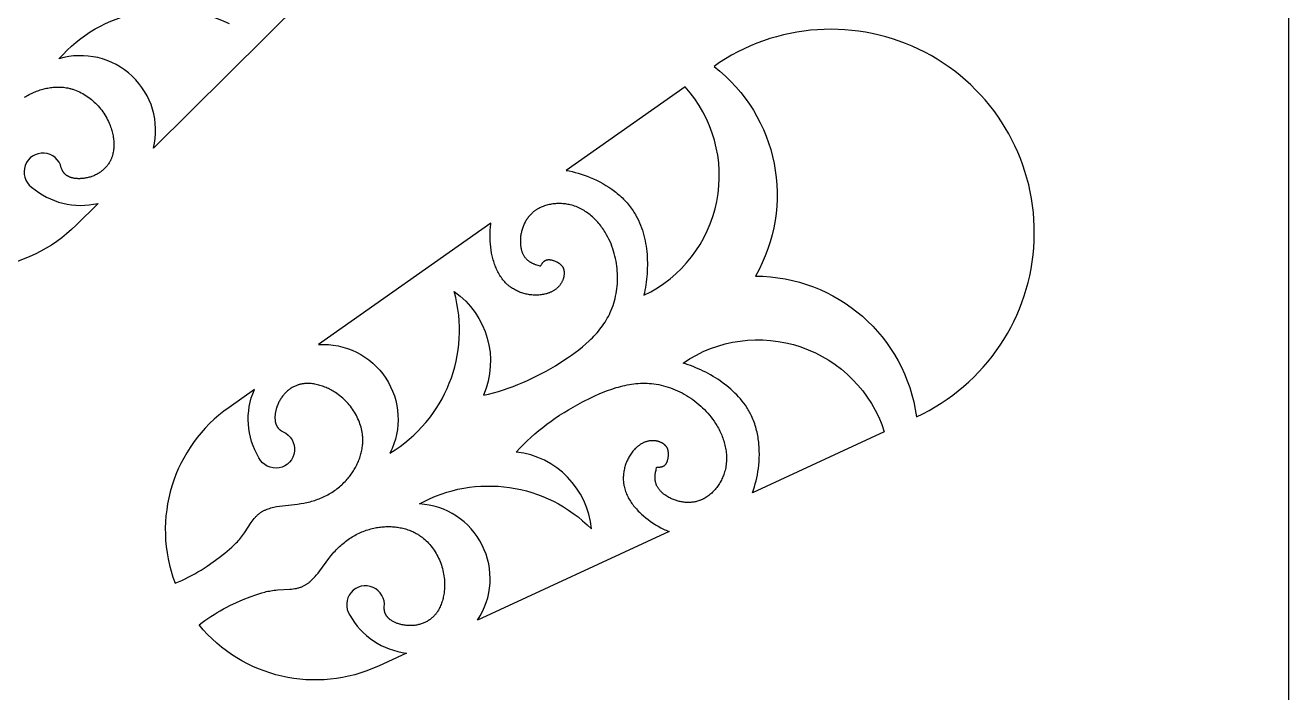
# Model space of a CAD drawing. Extents: x 55 to 271, y 60 to 279.
# Drawn here: x 211.7 to 270.7, y 197.7 to 228.9 of the extents above; entities that cross this region are included whole.
import ezdxf

# ---------------------------------------------------------------- set-up
doc = ezdxf.new("R2010")
doc.units = 0
doc.layers.get('0').update_dxf_attribs({"color": 1, "linetype": 'CONTINUOUS'})

msp = doc.modelspace()

# ---------------------------------------------------------------- linework, layer by layer
msp.add_lwpolyline([(54.848, 59.766), (270.707, 59.766), (270.707, 278.661), (54.848, 278.661)], close=True)
for points in [[(224.7, 230.078), (217.721, 223.131, 0.580389), (213.308, 227.303, -0.336677), (221.255, 228.948, 0.356742)], [(211.698, 225.509), (211.761, 225.548), (211.813, 225.579), (211.867, 225.609), (211.921, 225.638), (211.976, 225.666), (212.031, 225.693), (212.087, 225.719), (212.144, 225.744), (212.201, 225.768), (212.258, 225.791), (212.316, 225.813), (212.375, 225.833), (212.433, 225.852), (212.492, 225.871), (212.552, 225.887), (212.612, 225.903), (212.672, 225.918), (212.732, 225.931), (212.792, 225.942), (212.853, 225.953), (212.913, 225.962), (212.974, 225.97), (213.035, 225.976), (213.096, 225.981), (213.157, 225.984), (213.218, 225.986), (213.279, 225.987), (213.34, 225.986), (213.4, 225.983), (213.461, 225.979), (213.521, 225.974), (213.581, 225.966), (213.641, 225.957), (213.681, 225.951), (213.722, 225.943), (213.762, 225.934), (213.802, 225.925), (213.842, 225.915), (213.881, 225.905), (213.921, 225.893), (213.96, 225.881), (214.038, 225.855), (214.115, 225.826), (214.192, 225.795), (214.267, 225.761), (214.342, 225.724), (214.416, 225.685), (214.488, 225.643), (214.559, 225.599), (214.629, 225.552), (214.698, 225.504), (214.766, 225.453), (214.832, 225.4), (214.896, 225.344), (214.959, 225.287), (215.021, 225.228), (215.081, 225.167), (215.139, 225.104), (215.196, 225.039), (215.25, 224.972), (215.303, 224.903), (215.354, 224.833), (215.403, 224.761), (215.45, 224.688), (215.495, 224.613), (215.538, 224.537), (215.578, 224.46), (215.616, 224.381), (215.652, 224.3), (215.676, 224.243), (215.698, 224.186), (215.719, 224.128), (215.739, 224.07), (215.758, 224.011), (215.775, 223.952), (215.791, 223.893), (215.806, 223.833), (215.819, 223.773), (215.831, 223.713), (215.841, 223.653), (215.85, 223.594), (215.857, 223.534), (215.863, 223.474), (215.867, 223.414), (215.87, 223.355), (215.871, 223.296), (215.87, 223.237), (215.868, 223.178), (215.864, 223.12), (215.858, 223.063), (215.85, 223.006), (215.841, 222.949), (215.83, 222.893), (215.823, 222.866), (215.817, 222.838), (215.809, 222.811), (215.802, 222.784), (215.793, 222.757), (215.785, 222.73), (215.776, 222.704), (215.766, 222.677), (215.756, 222.651), (215.745, 222.625), (215.734, 222.6), (215.722, 222.574), (215.71, 222.549), (215.697, 222.525), (215.684, 222.5), (215.671, 222.476), (215.649, 222.44), (215.627, 222.405), (215.603, 222.371), (215.578, 222.337), (215.553, 222.304), (215.526, 222.272), (215.498, 222.24), (215.469, 222.209), (215.439, 222.179), (215.409, 222.15), (215.377, 222.121), (215.344, 222.093), (215.311, 222.066), (215.276, 222.04), (215.241, 222.015), (215.205, 221.991), (215.168, 221.967), (215.131, 221.945), (215.092, 221.923), (215.053, 221.902), (215.014, 221.882), (214.973, 221.863), (214.932, 221.845), (214.89, 221.828), (214.848, 221.813), (214.805, 221.798), (214.761, 221.784), (214.717, 221.771), (214.672, 221.759), (214.627, 221.749), (214.581, 221.739), (214.535, 221.731), (214.499, 221.725), (214.463, 221.72), (214.427, 221.716), (214.391, 221.713), (214.355, 221.71), (214.319, 221.708), (214.283, 221.707), (214.246, 221.706), (214.21, 221.707), (214.175, 221.708), (214.139, 221.71), (214.104, 221.713), (214.069, 221.717), (214.034, 221.722), (214, 221.728), (213.966, 221.735), (213.933, 221.743), (213.9, 221.751), (213.884, 221.756), (213.868, 221.761), (213.852, 221.767), (213.837, 221.772), (213.821, 221.778), (213.806, 221.784), (213.791, 221.79), (213.776, 221.797), (213.762, 221.804), (213.747, 221.811), (213.733, 221.819), (213.719, 221.826), (213.705, 221.835), (213.691, 221.843), (213.678, 221.852), (213.665, 221.86), (213.652, 221.87), (213.64, 221.879), (213.627, 221.889), (213.615, 221.899), (213.604, 221.91), (213.592, 221.92), (213.581, 221.932), (213.57, 221.943), (213.559, 221.955), (213.549, 221.967), (213.539, 221.979), (213.529, 221.992), (213.52, 222.004), (213.512, 222.017), (213.503, 222.03), (213.495, 222.043), (213.487, 222.057), (213.48, 222.07), (213.472, 222.084), (213.465, 222.098), (213.458, 222.113), (213.452, 222.127), (213.44, 222.156), (213.428, 222.186), (213.418, 222.215, 1.435159), (212.031, 221.315, 0.241668), (215.133, 220.555), (214.107, 219.533, -0.342621), (205.582, 218.479)]]:
    msp.add_lwpolyline(points, format="xyb")
for points in [[(243.884, 226.952, -0.374766), (245.814, 217.155, -0.374766), (253.334, 210.584, 1.076356), (244.132, 227.127)], [(236.977, 222.093), (237.12, 222.068), (237.263, 222.038), (237.405, 222.003), (237.547, 221.964), (237.687, 221.921), (237.827, 221.873), (237.965, 221.822), (238.102, 221.766), (238.254, 221.701), (238.403, 221.631), (238.55, 221.557), (238.694, 221.478), (238.835, 221.395), (238.973, 221.308), (239.107, 221.216), (239.173, 221.169), (239.238, 221.121), (239.302, 221.071), (239.365, 221.02), (239.426, 220.969), (239.487, 220.916), (239.546, 220.862), (239.605, 220.807), (239.662, 220.751), (239.717, 220.694), (239.772, 220.636), (239.825, 220.576), (239.877, 220.516), (239.927, 220.455), (239.976, 220.392), (240.023, 220.329), (240.069, 220.264), (240.113, 220.198), (240.147, 220.146), (240.179, 220.094), (240.211, 220.04), (240.241, 219.987), (240.271, 219.932), (240.3, 219.877), (240.354, 219.766), (240.405, 219.652), (240.453, 219.536), (240.497, 219.419), (240.537, 219.3), (240.574, 219.179), (240.608, 219.057), (240.638, 218.933), (240.666, 218.808), (240.69, 218.682), (240.71, 218.556), (240.728, 218.428), (240.743, 218.3), (240.755, 218.171), (240.763, 218.042), (240.769, 217.912), (240.772, 217.782), (240.773, 217.653), (240.77, 217.523), (240.765, 217.393), (240.758, 217.264), (240.747, 217.136), (240.735, 217.008), (240.72, 216.88), (240.702, 216.754), (240.682, 216.628), (240.66, 216.504), (240.636, 216.381), (240.609, 216.259, 0.50165), (242.53, 226)], [(225.417, 213.96, -0.580389), (228.759, 208.89, 0.336677), (231.759, 216.43, -0.356742), (233.119, 211.596), (233.355, 211.649), (233.589, 211.708), (233.821, 211.773), (234.052, 211.844), (234.281, 211.92), (234.507, 212.003), (234.733, 212.09), (234.956, 212.183), (235.178, 212.282), (235.398, 212.385), (235.617, 212.493), (235.834, 212.606), (236.05, 212.724), (236.264, 212.846), (236.477, 212.973), (236.689, 213.104), (237.049, 213.339), (237.226, 213.461), (237.4, 213.588), (237.571, 213.718), (237.738, 213.852), (237.9, 213.991), (238.056, 214.134), (238.133, 214.207), (238.207, 214.281), (238.28, 214.357), (238.351, 214.434), (238.421, 214.512), (238.488, 214.592), (238.554, 214.672), (238.617, 214.755), (238.679, 214.838), (238.738, 214.923), (238.795, 215.009), (238.849, 215.097), (238.901, 215.187), (238.951, 215.277), (238.998, 215.37), (239.043, 215.464), (239.088, 215.568), (239.13, 215.673), (239.169, 215.781), (239.204, 215.89), (239.236, 216), (239.265, 216.112), (239.291, 216.224), (239.313, 216.338), (239.333, 216.453), (239.349, 216.569), (239.361, 216.685), (239.371, 216.802), (239.377, 216.919), (239.38, 217.037), (239.379, 217.155), (239.376, 217.273), (239.369, 217.391), (239.358, 217.509), (239.345, 217.627), (239.328, 217.745), (239.308, 217.862), (239.284, 217.978), (239.258, 218.094), (239.228, 218.209), (239.194, 218.323), (239.158, 218.436), (239.118, 218.548), (239.075, 218.659), (239.028, 218.768), (238.978, 218.876), (238.925, 218.982), (238.868, 219.087), (238.833, 219.149), (238.796, 219.211), (238.757, 219.271), (238.718, 219.331), (238.677, 219.391), (238.636, 219.449), (238.593, 219.506), (238.549, 219.562), (238.503, 219.618), (238.457, 219.672), (238.41, 219.725), (238.361, 219.776), (238.312, 219.827), (238.261, 219.876), (238.209, 219.924), (238.156, 219.97), (238.102, 220.015), (238.047, 220.059), (237.991, 220.101), (237.934, 220.141), (237.876, 220.18), (237.817, 220.217), (237.757, 220.252), (237.696, 220.286), (237.634, 220.317), (237.571, 220.347), (237.507, 220.375), (237.442, 220.401), (237.377, 220.425), (237.31, 220.447), (237.242, 220.466), (237.174, 220.484), (237.118, 220.496), (237.061, 220.508), (237.004, 220.517), (236.946, 220.525), (236.888, 220.532), (236.83, 220.537), (236.771, 220.541), (236.713, 220.543), (236.654, 220.544), (236.596, 220.543), (236.537, 220.541), (236.478, 220.537), (236.42, 220.532), (236.362, 220.525), (236.304, 220.517), (236.247, 220.507), (236.19, 220.495), (236.133, 220.482), (236.077, 220.468), (236.022, 220.452), (235.967, 220.434), (235.913, 220.414), (235.86, 220.394), (235.808, 220.371), (235.756, 220.347), (235.706, 220.321), (235.656, 220.294), (235.632, 220.28), (235.608, 220.265), (235.584, 220.25), (235.561, 220.235), (235.538, 220.219), (235.515, 220.202), (235.493, 220.186), (235.471, 220.169), (235.449, 220.151), (235.427, 220.133), (235.394, 220.104), (235.361, 220.073), (235.329, 220.041), (235.298, 220.009), (235.268, 219.975), (235.24, 219.941), (235.212, 219.905), (235.185, 219.869), (235.159, 219.832), (235.133, 219.795), (235.109, 219.756), (235.086, 219.717), (235.064, 219.677), (235.043, 219.636), (235.023, 219.595), (235.004, 219.553), (234.986, 219.511), (234.969, 219.468), (234.953, 219.424), (234.938, 219.38), (234.925, 219.336), (234.912, 219.291), (234.9, 219.246), (234.89, 219.201), (234.88, 219.155), (234.872, 219.109), (234.865, 219.062), (234.858, 219.015), (234.853, 218.969), (234.849, 218.922), (234.847, 218.874), (234.845, 218.827), (234.844, 218.769), (234.846, 218.711), (234.849, 218.653), (234.854, 218.596), (234.857, 218.567), (234.861, 218.538), (234.865, 218.51), (234.87, 218.482), (234.876, 218.454), (234.882, 218.426), (234.888, 218.399), (234.895, 218.372), (234.903, 218.345), (234.911, 218.318), (234.92, 218.292), (234.93, 218.266), (234.94, 218.24), (234.951, 218.215), (234.962, 218.19), (234.974, 218.166), (234.987, 218.142), (235, 218.118), (235.014, 218.095), (235.029, 218.072), (235.044, 218.05), (235.06, 218.028), (235.077, 218.007), (235.095, 217.987), (235.111, 217.969), (235.128, 217.951), (235.146, 217.934), (235.164, 217.918), (235.182, 217.902), (235.201, 217.886), (235.221, 217.871), (235.241, 217.856), (235.261, 217.842), (235.282, 217.828), (235.303, 217.815), (235.325, 217.802), (235.347, 217.789), (235.369, 217.777), (235.391, 217.765), (235.414, 217.754), (235.437, 217.743), (235.46, 217.733), (235.484, 217.723), (235.507, 217.714), (235.531, 217.705), (235.555, 217.696), (235.603, 217.68), (235.652, 217.666), (235.701, 217.653), (235.75, 217.642), (235.798, 217.633), (235.807, 217.653), (235.817, 217.673), (235.827, 217.693), (235.839, 217.713), (235.844, 217.723), (235.851, 217.733), (235.857, 217.742), (235.863, 217.752), (235.87, 217.761), (235.877, 217.77), (235.884, 217.779), (235.891, 217.788), (235.898, 217.797), (235.906, 217.806), (235.913, 217.814), (235.921, 217.822), (235.929, 217.83), (235.937, 217.838), (235.946, 217.845), (235.954, 217.852), (235.963, 217.859), (235.971, 217.865), (235.98, 217.872), (235.989, 217.878), (235.998, 217.883), (236.008, 217.889), (236.012, 217.891), (236.017, 217.893), (236.022, 217.896), (236.027, 217.898), (236.032, 217.9), (236.037, 217.902), (236.042, 217.905), (236.047, 217.907), (236.053, 217.908), (236.058, 217.91), (236.063, 217.912), (236.069, 217.913), (236.074, 217.915), (236.08, 217.916), (236.091, 217.919), (236.102, 217.921), (236.113, 217.922), (236.124, 217.924), (236.136, 217.925), (236.147, 217.926), (236.159, 217.926), (236.17, 217.926), (236.182, 217.926), (236.194, 217.925), (236.206, 217.925), (236.218, 217.923), (236.229, 217.922), (236.241, 217.921), (236.253, 217.919), (236.266, 217.917), (236.278, 217.914), (236.302, 217.909), (236.326, 217.903), (236.35, 217.897), (236.374, 217.889), (236.398, 217.881), (236.432, 217.869), (236.466, 217.856), (236.499, 217.842), (236.532, 217.826), (236.548, 217.818), (236.564, 217.81), (236.579, 217.802), (236.594, 217.793), (236.609, 217.784), (236.624, 217.774), (236.639, 217.765), (236.653, 217.755), (236.667, 217.745), (236.68, 217.735), (236.694, 217.724), (236.707, 217.713), (236.719, 217.702), (236.731, 217.69), (236.743, 217.679), (236.755, 217.667), (236.766, 217.655), (236.776, 217.642), (236.786, 217.629), (236.796, 217.616), (236.805, 217.603), (236.814, 217.589), (236.818, 217.582), (236.822, 217.575), (236.826, 217.568), (236.83, 217.561), (236.835, 217.551), (236.84, 217.541), (236.845, 217.53), (236.849, 217.519), (236.853, 217.509), (236.857, 217.498), (236.861, 217.487), (236.864, 217.476), (236.868, 217.465), (236.871, 217.453), (236.873, 217.442), (236.876, 217.43), (236.878, 217.419), (236.88, 217.407), (236.882, 217.395), (236.884, 217.384), (236.885, 217.372), (236.886, 217.36), (236.887, 217.348), (236.888, 217.336), (236.888, 217.323), (236.888, 217.311), (236.888, 217.287), (236.888, 217.262), (236.886, 217.237), (236.883, 217.212), (236.88, 217.187), (236.876, 217.162), (236.871, 217.137), (236.866, 217.112), (236.86, 217.087), (236.853, 217.062), (236.845, 217.037), (236.837, 217.013), (236.828, 216.988), (236.819, 216.964), (236.809, 216.94), (236.798, 216.917), (236.787, 216.893), (236.775, 216.87), (236.763, 216.848), (236.75, 216.826), (236.737, 216.804), (236.721, 216.779), (236.704, 216.755), (236.686, 216.731), (236.668, 216.708), (236.649, 216.686), (236.629, 216.664), (236.609, 216.643), (236.589, 216.623), (236.568, 216.603), (236.546, 216.584), (236.524, 216.565), (236.501, 216.548), (236.478, 216.53), (236.455, 216.514), (236.431, 216.498), (236.406, 216.483), (236.382, 216.468), (236.356, 216.454), (236.331, 216.44), (236.305, 216.427), (236.279, 216.414), (236.253, 216.402), (236.226, 216.391), (236.199, 216.38), (236.171, 216.37), (236.144, 216.36), (236.116, 216.351), (236.088, 216.342), (236.06, 216.334), (236.032, 216.326), (235.975, 216.312), (235.922, 216.301), (235.869, 216.291), (235.815, 216.283), (235.762, 216.277), (235.708, 216.272), (235.654, 216.269), (235.6, 216.267), (235.546, 216.267), (235.491, 216.268), (235.437, 216.271), (235.383, 216.275), (235.329, 216.281), (235.275, 216.288), (235.222, 216.296), (235.168, 216.306), (235.115, 216.318), (235.063, 216.33), (235.01, 216.344), (234.958, 216.36), (234.907, 216.376), (234.856, 216.394), (234.806, 216.414), (234.757, 216.434), (234.708, 216.456), (234.659, 216.479), (234.612, 216.504), (234.565, 216.529), (234.52, 216.556), (234.475, 216.584), (234.431, 216.613), (234.388, 216.643), (234.346, 216.675), (234.321, 216.694), (234.297, 216.714), (234.273, 216.735), (234.249, 216.756), (234.203, 216.799), (234.158, 216.843), (234.115, 216.889), (234.073, 216.936), (234.033, 216.985), (233.995, 217.035), (233.957, 217.086), (233.922, 217.138), (233.887, 217.192), (233.854, 217.247), (233.823, 217.303), (233.793, 217.359), (233.764, 217.417), (233.736, 217.476), (233.71, 217.536), (233.685, 217.596), (233.662, 217.657), (233.639, 217.719), (233.618, 217.782), (233.598, 217.845), (233.58, 217.909), (233.562, 217.973), (233.546, 218.038), (233.531, 218.104), (233.503, 218.235), (233.481, 218.368), (233.462, 218.502), (233.447, 218.643), (233.436, 218.785), (233.43, 218.927), (233.428, 219.068), (233.431, 219.209), (233.435, 219.279), (233.439, 219.349), (233.445, 219.419), (233.452, 219.488), (233.461, 219.557), (233.47, 219.626)], [(245.672, 207.032), (245.722, 207.169), (245.767, 207.308), (245.808, 207.448), (245.845, 207.59), (245.878, 207.734), (245.907, 207.879), (245.931, 208.024), (245.952, 208.171), (245.971, 208.334), (245.985, 208.499), (245.994, 208.663), (245.998, 208.827), (245.997, 208.991), (245.99, 209.154), (245.978, 209.316), (245.97, 209.397), (245.96, 209.477), (245.949, 209.557), (245.937, 209.637), (245.923, 209.716), (245.908, 209.795), (245.891, 209.873), (245.872, 209.951), (245.852, 210.029), (245.831, 210.105), (245.807, 210.182), (245.783, 210.257), (245.756, 210.332), (245.728, 210.406), (245.698, 210.48), (245.667, 210.553), (245.634, 210.625), (245.599, 210.696), (245.571, 210.751), (245.542, 210.805), (245.511, 210.859), (245.48, 210.913), (245.448, 210.966), (245.415, 211.018), (245.345, 211.121), (245.272, 211.222), (245.196, 211.321), (245.116, 211.418), (245.033, 211.512), (244.947, 211.605), (244.858, 211.695), (244.766, 211.783), (244.672, 211.869), (244.575, 211.953), (244.475, 212.034), (244.374, 212.114), (244.27, 212.191), (244.164, 212.265), (244.057, 212.337), (243.947, 212.407), (243.837, 212.475), (243.724, 212.54), (243.611, 212.603), (243.496, 212.663), (243.381, 212.721), (243.264, 212.777), (243.147, 212.83), (243.029, 212.88), (242.911, 212.928), (242.792, 212.974), (242.674, 213.017), (242.555, 213.057), (242.436, 213.095, -0.50165), (251.832, 209.888)], [(218.728, 202.813), (218.884, 202.878), (219.039, 202.947), (219.193, 203.019), (219.345, 203.095), (219.496, 203.173), (219.645, 203.255), (219.792, 203.34), (219.939, 203.428), (220.083, 203.518), (220.226, 203.611), (220.507, 203.804), (220.781, 204.006), (221.048, 204.216), (221.271, 204.402), (221.379, 204.498), (221.485, 204.598), (221.587, 204.7), (221.637, 204.753), (221.687, 204.807), (221.735, 204.862), (221.782, 204.918), (221.828, 204.976), (221.873, 205.034), (221.921, 205.1), (221.968, 205.168), (222.283, 205.647), (222.33, 205.712), (222.377, 205.776), (222.426, 205.837), (222.451, 205.867), (222.476, 205.896), (222.502, 205.924), (222.528, 205.951), (222.555, 205.978), (222.582, 206.004), (222.61, 206.029), (222.639, 206.053), (222.663, 206.072), (222.688, 206.091), (222.714, 206.109), (222.739, 206.127), (222.766, 206.143), (222.792, 206.16), (222.819, 206.175), (222.847, 206.19), (222.875, 206.205), (222.903, 206.218), (222.931, 206.232), (222.96, 206.244), (222.99, 206.257), (223.019, 206.268), (223.079, 206.29), (223.141, 206.31), (223.203, 206.329), (223.267, 206.346), (223.332, 206.361), (223.397, 206.375), (223.464, 206.388), (223.599, 206.41), (223.737, 206.43), (224.448, 206.51), (224.59, 206.53), (224.731, 206.554), (224.806, 206.568), (224.881, 206.584), (224.955, 206.601), (225.028, 206.62), (225.101, 206.639), (225.173, 206.661), (225.244, 206.683), (225.315, 206.707), (225.385, 206.732), (225.455, 206.758), (225.523, 206.786), (225.591, 206.815), (225.658, 206.846), (225.724, 206.877), (225.79, 206.91), (225.855, 206.945), (225.919, 206.98), (225.981, 207.017), (226.044, 207.056), (226.105, 207.095), (226.165, 207.136), (226.224, 207.178), (226.283, 207.221), (226.34, 207.266), (226.396, 207.312), (226.452, 207.359), (226.506, 207.408), (226.559, 207.458), (226.612, 207.509), (226.663, 207.561), (226.713, 207.615), (226.762, 207.67), (226.801, 207.717), (226.84, 207.764), (226.878, 207.812), (226.916, 207.862), (226.952, 207.911), (226.987, 207.962), (227.022, 208.013), (227.055, 208.065), (227.088, 208.118), (227.119, 208.171), (227.149, 208.225), (227.179, 208.28), (227.207, 208.335), (227.234, 208.39), (227.259, 208.447), (227.284, 208.503), (227.307, 208.56), (227.329, 208.618), (227.35, 208.675), (227.37, 208.734), (227.388, 208.792), (227.405, 208.851), (227.42, 208.91), (227.434, 208.97), (227.447, 209.029), (227.458, 209.089), (227.467, 209.149), (227.475, 209.209), (227.482, 209.27), (227.487, 209.33), (227.49, 209.39), (227.492, 209.451), (227.492, 209.492), (227.491, 209.533), (227.49, 209.574), (227.488, 209.615), (227.485, 209.656), (227.481, 209.697), (227.477, 209.738), (227.472, 209.778), (227.46, 209.86), (227.445, 209.941), (227.427, 210.022), (227.407, 210.102), (227.383, 210.182), (227.358, 210.261), (227.329, 210.34), (227.298, 210.417), (227.264, 210.494), (227.228, 210.571), (227.19, 210.646), (227.149, 210.72), (227.106, 210.794), (227.06, 210.866), (227.013, 210.937), (226.963, 211.006), (226.911, 211.075), (226.857, 211.142), (226.8, 211.207), (226.742, 211.271), (226.682, 211.333), (226.62, 211.394), (226.556, 211.453), (226.49, 211.51), (226.422, 211.565), (226.353, 211.619), (226.282, 211.67), (226.209, 211.719), (226.157, 211.752), (226.104, 211.784), (226.051, 211.815), (225.997, 211.845), (225.942, 211.874), (225.887, 211.901), (225.832, 211.927), (225.775, 211.952), (225.719, 211.975), (225.662, 211.997), (225.605, 212.018), (225.547, 212.037), (225.49, 212.054), (225.432, 212.07), (225.374, 212.085), (225.316, 212.098), (225.258, 212.109), (225.199, 212.119), (225.141, 212.126), (225.084, 212.133), (225.026, 212.137), (224.968, 212.139), (224.911, 212.14), (224.854, 212.138), (224.826, 212.137), (224.798, 212.135), (224.769, 212.133), (224.741, 212.13), (224.713, 212.126), (224.686, 212.122), (224.658, 212.118), (224.63, 212.113), (224.603, 212.108), (224.576, 212.102), (224.548, 212.095), (224.521, 212.088), (224.495, 212.08), (224.468, 212.072), (224.442, 212.063), (224.415, 212.054), (224.376, 212.039), (224.338, 212.023), (224.3, 212.006), (224.263, 211.988), (224.226, 211.968), (224.189, 211.947), (224.153, 211.925), (224.118, 211.902), (224.083, 211.878), (224.049, 211.853), (224.015, 211.827), (223.982, 211.799), (223.95, 211.771), (223.918, 211.742), (223.887, 211.711), (223.857, 211.68), (223.827, 211.648), (223.798, 211.615), (223.77, 211.581), (223.743, 211.546), (223.717, 211.51), (223.691, 211.474), (223.666, 211.436), (223.642, 211.398), (223.619, 211.359), (223.597, 211.319), (223.576, 211.278), (223.556, 211.237), (223.536, 211.195), (223.518, 211.152), (223.501, 211.109), (223.485, 211.065), (223.473, 211.031), (223.462, 210.996), (223.451, 210.962), (223.442, 210.927), (223.433, 210.892), (223.424, 210.856), (223.417, 210.821), (223.41, 210.785), (223.404, 210.75), (223.4, 210.714), (223.395, 210.679), (223.392, 210.644), (223.39, 210.608), (223.389, 210.573), (223.389, 210.539), (223.39, 210.504), (223.392, 210.47), (223.395, 210.437), (223.396, 210.42), (223.399, 210.403), (223.401, 210.387), (223.404, 210.371), (223.407, 210.354), (223.41, 210.338), (223.414, 210.322), (223.418, 210.307), (223.422, 210.291), (223.427, 210.275), (223.432, 210.26), (223.437, 210.245), (223.442, 210.23), (223.448, 210.215), (223.455, 210.2), (223.461, 210.186), (223.468, 210.172), (223.475, 210.158), (223.483, 210.144), (223.491, 210.13), (223.499, 210.117), (223.507, 210.104), (223.516, 210.091), (223.526, 210.078), (223.535, 210.066), (223.545, 210.053), (223.556, 210.041), (223.567, 210.03), (223.577, 210.019), (223.588, 210.008), (223.6, 209.997), (223.612, 209.987), (223.623, 209.977), (223.636, 209.967), (223.648, 209.957), (223.661, 209.948), (223.674, 209.939), (223.687, 209.93), (223.713, 209.913), (223.74, 209.896), (223.767, 209.881, -1.435159), (222.64, 208.672, -0.241668), (222.43, 211.859), (221.246, 211.026, 0.342621)], [(232.848, 201.088, 0.580389), (230.129, 206.517, -0.336677), (238.159, 205.346, 0.356742), (234.652, 208.94), (234.816, 209.118), (234.984, 209.291), (235.157, 209.46), (235.333, 209.624), (235.514, 209.784), (235.699, 209.939), (235.887, 210.09), (236.08, 210.237), (236.276, 210.38), (236.475, 210.519), (236.678, 210.655), (236.885, 210.786), (237.095, 210.914), (237.308, 211.039), (237.524, 211.16), (237.743, 211.278), (238.127, 211.472), (238.321, 211.564), (238.518, 211.652), (238.716, 211.735), (238.916, 211.812), (239.117, 211.883), (239.319, 211.947), (239.42, 211.976), (239.522, 212.004), (239.624, 212.029), (239.726, 212.052), (239.829, 212.073), (239.931, 212.092), (240.034, 212.108), (240.137, 212.122), (240.24, 212.134), (240.343, 212.143), (240.446, 212.149), (240.55, 212.152), (240.653, 212.153), (240.757, 212.15), (240.86, 212.145), (240.964, 212.136), (241.076, 212.123), (241.189, 212.107), (241.301, 212.087), (241.413, 212.063), (241.525, 212.036), (241.636, 212.005), (241.747, 211.971), (241.857, 211.934), (241.966, 211.893), (242.074, 211.849), (242.181, 211.802), (242.287, 211.751), (242.391, 211.698), (242.495, 211.641), (242.597, 211.582), (242.697, 211.52), (242.796, 211.455), (242.893, 211.387), (242.989, 211.316), (243.082, 211.243), (243.173, 211.167), (243.262, 211.088), (243.349, 211.007), (243.434, 210.924), (243.516, 210.838), (243.596, 210.75), (243.673, 210.659), (243.747, 210.566), (243.818, 210.471), (243.887, 210.374), (243.952, 210.275), (244.014, 210.174), (244.05, 210.112), (244.085, 210.049), (244.119, 209.985), (244.151, 209.921), (244.182, 209.856), (244.211, 209.791), (244.24, 209.725), (244.266, 209.659), (244.292, 209.592), (244.315, 209.525), (244.337, 209.458), (244.358, 209.39), (244.377, 209.321), (244.394, 209.253), (244.41, 209.184), (244.423, 209.115), (244.435, 209.046), (244.445, 208.977), (244.454, 208.907), (244.46, 208.838), (244.465, 208.768), (244.467, 208.698), (244.468, 208.629), (244.466, 208.559), (244.463, 208.49), (244.457, 208.42), (244.449, 208.351), (244.439, 208.282), (244.427, 208.213), (244.413, 208.144), (244.396, 208.076), (244.377, 208.008), (244.36, 207.953), (244.341, 207.898), (244.321, 207.844), (244.299, 207.79), (244.276, 207.736), (244.251, 207.683), (244.225, 207.631), (244.198, 207.579), (244.169, 207.528), (244.139, 207.477), (244.108, 207.428), (244.076, 207.379), (244.042, 207.331), (244.007, 207.284), (243.971, 207.238), (243.933, 207.193), (243.895, 207.15), (243.855, 207.107), (243.815, 207.066), (243.773, 207.026), (243.73, 206.988), (243.686, 206.95), (243.642, 206.915), (243.596, 206.881), (243.55, 206.848), (243.502, 206.817), (243.454, 206.788), (243.429, 206.774), (243.405, 206.761), (243.38, 206.748), (243.355, 206.736), (243.329, 206.723), (243.304, 206.712), (243.278, 206.701), (243.252, 206.69), (243.226, 206.68), (243.2, 206.67), (243.158, 206.656), (243.115, 206.643), (243.071, 206.631), (243.028, 206.621), (242.984, 206.612), (242.939, 206.604), (242.895, 206.598), (242.85, 206.592), (242.805, 206.588), (242.76, 206.585), (242.714, 206.584), (242.669, 206.583), (242.623, 206.584), (242.578, 206.586), (242.532, 206.59), (242.486, 206.594), (242.44, 206.6), (242.395, 206.606), (242.349, 206.614), (242.304, 206.624), (242.258, 206.634), (242.213, 206.645), (242.168, 206.658), (242.124, 206.671), (242.079, 206.686), (242.035, 206.702), (241.991, 206.719), (241.948, 206.737), (241.904, 206.756), (241.862, 206.776), (241.819, 206.797), (241.778, 206.819), (241.727, 206.848), (241.677, 206.878), (241.629, 206.91), (241.582, 206.943), (241.559, 206.96), (241.536, 206.977), (241.513, 206.995), (241.492, 207.014), (241.47, 207.032), (241.449, 207.051), (241.429, 207.071), (241.409, 207.09), (241.389, 207.111), (241.37, 207.131), (241.352, 207.152), (241.334, 207.173), (241.317, 207.195), (241.3, 207.217), (241.285, 207.239), (241.269, 207.262), (241.255, 207.285), (241.241, 207.308), (241.228, 207.332), (241.216, 207.356), (241.204, 207.38), (241.194, 207.405), (241.184, 207.43), (241.175, 207.456), (241.167, 207.479), (241.161, 207.502), (241.155, 207.526), (241.15, 207.55), (241.145, 207.574), (241.141, 207.598), (241.137, 207.623), (241.135, 207.648), (241.133, 207.672), (241.131, 207.697), (241.13, 207.722), (241.129, 207.747), (241.13, 207.773), (241.13, 207.798), (241.131, 207.823), (241.133, 207.848), (241.135, 207.874), (241.138, 207.899), (241.141, 207.924), (241.145, 207.95), (241.149, 207.975), (241.153, 208), (241.164, 208.049), (241.176, 208.099), (241.189, 208.147), (241.204, 208.195), (241.22, 208.242), (241.242, 208.239), (241.264, 208.238), (241.287, 208.237), (241.31, 208.237), (241.321, 208.237), (241.333, 208.237), (241.344, 208.238), (241.356, 208.239), (241.367, 208.24), (241.378, 208.241), (241.39, 208.243), (241.401, 208.244), (241.412, 208.246), (241.423, 208.249), (241.434, 208.251), (241.445, 208.254), (241.456, 208.257), (241.467, 208.26), (241.477, 208.263), (241.488, 208.267), (241.498, 208.271), (241.508, 208.275), (241.518, 208.28), (241.528, 208.285), (241.537, 208.29), (241.546, 208.295), (241.551, 208.298), (241.555, 208.301), (241.56, 208.304), (241.564, 208.307), (241.569, 208.31), (241.573, 208.314), (241.577, 208.317), (241.582, 208.321), (241.586, 208.325), (241.59, 208.328), (241.594, 208.332), (241.598, 208.336), (241.602, 208.34), (241.606, 208.344), (241.614, 208.352), (241.621, 208.361), (241.628, 208.37), (241.635, 208.379), (241.642, 208.388), (241.648, 208.398), (241.654, 208.407), (241.66, 208.418), (241.666, 208.428), (241.671, 208.438), (241.676, 208.449), (241.681, 208.46), (241.686, 208.471), (241.691, 208.482), (241.695, 208.493), (241.7, 208.505), (241.704, 208.516), (241.711, 208.54), (241.718, 208.564), (241.724, 208.588), (241.73, 208.612), (241.735, 208.637), (241.742, 208.673), (241.747, 208.709), (241.752, 208.745), (241.755, 208.78), (241.756, 208.798), (241.756, 208.816), (241.757, 208.834), (241.757, 208.851), (241.756, 208.869), (241.756, 208.886), (241.755, 208.904), (241.753, 208.921), (241.751, 208.938), (241.749, 208.955), (241.747, 208.972), (241.744, 208.988), (241.74, 209.005), (241.737, 209.021), (241.732, 209.037), (241.728, 209.053), (241.723, 209.069), (241.717, 209.084), (241.711, 209.099), (241.704, 209.114), (241.698, 209.129), (241.69, 209.143), (241.686, 209.15), (241.682, 209.157), (241.678, 209.164), (241.674, 209.171), (241.668, 209.181), (241.661, 209.19), (241.654, 209.2), (241.647, 209.209), (241.64, 209.218), (241.633, 209.227), (241.625, 209.235), (241.617, 209.244), (241.609, 209.252), (241.601, 209.26), (241.592, 209.268), (241.584, 209.276), (241.575, 209.284), (241.566, 209.292), (241.556, 209.299), (241.547, 209.306), (241.537, 209.314), (241.527, 209.321), (241.517, 209.327), (241.507, 209.334), (241.497, 209.341), (241.487, 209.347), (241.465, 209.359), (241.443, 209.371), (241.421, 209.382), (241.398, 209.392), (241.375, 209.402), (241.351, 209.411), (241.327, 209.419), (241.303, 209.427), (241.278, 209.434), (241.253, 209.441), (241.228, 209.446), (241.202, 209.452), (241.177, 209.456), (241.151, 209.46), (241.126, 209.463), (241.1, 209.466), (241.074, 209.468), (241.048, 209.469), (241.023, 209.47), (240.997, 209.47), (240.972, 209.469), (240.942, 209.468), (240.912, 209.465), (240.883, 209.462), (240.854, 209.457), (240.825, 209.452), (240.797, 209.446), (240.769, 209.439), (240.741, 209.432), (240.713, 209.423), (240.686, 209.414), (240.659, 209.404), (240.632, 209.393), (240.605, 209.382), (240.579, 209.37), (240.553, 209.357), (240.528, 209.344), (240.503, 209.33), (240.478, 209.315), (240.453, 209.3), (240.429, 209.284), (240.405, 209.267), (240.382, 209.251), (240.358, 209.233), (240.335, 209.215), (240.313, 209.197), (240.291, 209.178), (240.269, 209.158), (240.247, 209.138), (240.226, 209.118), (240.205, 209.098), (240.165, 209.055), (240.128, 209.015), (240.094, 208.974), (240.06, 208.932), (240.028, 208.888), (239.997, 208.844), (239.967, 208.799), (239.938, 208.753), (239.911, 208.706), (239.885, 208.658), (239.86, 208.61), (239.837, 208.561), (239.815, 208.512), (239.794, 208.461), (239.774, 208.411), (239.756, 208.36), (239.74, 208.308), (239.724, 208.256), (239.71, 208.204), (239.698, 208.151), (239.686, 208.098), (239.677, 208.045), (239.668, 207.992), (239.661, 207.939), (239.656, 207.886), (239.652, 207.832), (239.649, 207.779), (239.648, 207.726), (239.648, 207.673), (239.65, 207.62), (239.653, 207.568), (239.658, 207.515), (239.664, 207.464), (239.669, 207.432), (239.674, 207.401), (239.68, 207.37), (239.686, 207.339), (239.7, 207.277), (239.716, 207.216), (239.734, 207.156), (239.754, 207.096), (239.776, 207.037), (239.8, 206.979), (239.826, 206.921), (239.854, 206.864), (239.883, 206.807), (239.914, 206.752), (239.947, 206.696), (239.981, 206.642), (240.016, 206.588), (240.053, 206.535), (240.092, 206.482), (240.132, 206.431), (240.173, 206.379), (240.216, 206.329), (240.259, 206.28), (240.304, 206.231), (240.35, 206.183), (240.397, 206.135), (240.445, 206.089), (240.494, 206.043), (240.594, 205.953), (240.698, 205.867), (240.804, 205.784), (240.919, 205.7), (241.037, 205.62), (241.156, 205.544), (241.278, 205.472), (241.402, 205.404), (241.464, 205.372), (241.527, 205.341), (241.59, 205.311), (241.654, 205.283), (241.718, 205.255), (241.782, 205.229)], [(228.222, 198.943, -0.342621), (219.85, 200.868), (219.985, 200.971), (220.122, 201.071), (220.261, 201.168), (220.403, 201.262), (220.546, 201.353), (220.692, 201.441), (220.839, 201.527), (220.988, 201.61), (221.139, 201.69), (221.291, 201.767), (221.598, 201.914), (221.91, 202.05), (222.225, 202.176), (222.498, 202.276), (222.636, 202.322), (222.774, 202.364), (222.915, 202.401), (222.985, 202.418), (223.057, 202.434), (223.128, 202.448), (223.201, 202.461), (223.274, 202.472), (223.347, 202.481), (223.428, 202.49), (223.51, 202.497), (224.083, 202.531), (224.162, 202.538), (224.241, 202.548), (224.318, 202.559), (224.356, 202.566), (224.394, 202.573), (224.432, 202.581), (224.469, 202.59), (224.505, 202.6), (224.541, 202.611), (224.577, 202.623), (224.612, 202.635), (224.641, 202.647), (224.67, 202.659), (224.698, 202.672), (224.726, 202.686), (224.754, 202.7), (224.781, 202.715), (224.808, 202.731), (224.835, 202.747), (224.861, 202.764), (224.887, 202.781), (224.913, 202.799), (224.938, 202.818), (224.964, 202.837), (224.989, 202.857), (225.038, 202.898), (225.086, 202.941), (225.133, 202.986), (225.179, 203.033), (225.225, 203.081), (225.27, 203.131), (225.315, 203.182), (225.402, 203.288), (225.487, 203.398), (225.912, 203.974), (226.001, 204.087), (226.091, 204.197), (226.142, 204.255), (226.193, 204.311), (226.244, 204.367), (226.297, 204.421), (226.351, 204.474), (226.405, 204.526), (226.46, 204.577), (226.516, 204.626), (226.573, 204.674), (226.631, 204.721), (226.689, 204.767), (226.748, 204.811), (226.808, 204.854), (226.869, 204.895), (226.93, 204.936), (226.992, 204.975), (227.055, 205.012), (227.118, 205.048), (227.183, 205.083), (227.247, 205.116), (227.313, 205.148), (227.379, 205.178), (227.446, 205.207), (227.513, 205.234), (227.581, 205.26), (227.65, 205.284), (227.719, 205.307), (227.789, 205.328), (227.859, 205.348), (227.93, 205.366), (228.002, 205.383), (228.074, 205.397), (228.134, 205.409), (228.195, 205.418), (228.256, 205.427), (228.317, 205.435), (228.378, 205.441), (228.439, 205.447), (228.501, 205.451), (228.563, 205.454), (228.625, 205.456), (228.687, 205.456), (228.748, 205.455), (228.81, 205.454), (228.872, 205.45), (228.934, 205.446), (228.995, 205.44), (229.056, 205.433), (229.117, 205.425), (229.178, 205.415), (229.239, 205.404), (229.299, 205.392), (229.359, 205.379), (229.418, 205.364), (229.477, 205.348), (229.535, 205.33), (229.593, 205.311), (229.651, 205.291), (229.707, 205.269), (229.764, 205.246), (229.819, 205.221), (229.874, 205.195), (229.928, 205.168), (229.981, 205.139), (230.017, 205.119), (230.052, 205.098), (230.087, 205.076), (230.121, 205.054), (230.155, 205.031), (230.189, 205.007), (230.222, 204.983), (230.255, 204.959), (230.319, 204.907), (230.382, 204.854), (230.443, 204.798), (230.502, 204.74), (230.56, 204.68), (230.616, 204.618), (230.669, 204.554), (230.721, 204.488), (230.771, 204.421), (230.819, 204.351), (230.865, 204.28), (230.909, 204.208), (230.951, 204.134), (230.991, 204.058), (231.028, 203.982), (231.064, 203.904), (231.097, 203.824), (231.128, 203.744), (231.156, 203.662), (231.183, 203.58), (231.206, 203.497), (231.228, 203.413), (231.247, 203.328), (231.263, 203.242), (231.277, 203.156), (231.289, 203.069), (231.298, 202.982), (231.304, 202.894), (231.307, 202.833), (231.308, 202.771), (231.308, 202.709), (231.307, 202.648), (231.304, 202.586), (231.301, 202.525), (231.295, 202.463), (231.289, 202.402), (231.281, 202.342), (231.271, 202.281), (231.26, 202.222), (231.248, 202.162), (231.235, 202.104), (231.22, 202.045), (231.203, 201.988), (231.185, 201.931), (231.166, 201.875), (231.145, 201.82), (231.123, 201.766), (231.099, 201.713), (231.074, 201.661), (231.048, 201.61), (231.019, 201.56), (230.99, 201.511), (230.974, 201.487), (230.959, 201.464), (230.942, 201.441), (230.926, 201.418), (230.909, 201.395), (230.892, 201.373), (230.874, 201.351), (230.856, 201.33), (230.837, 201.309), (230.819, 201.288), (230.799, 201.268), (230.78, 201.248), (230.76, 201.229), (230.739, 201.21), (230.719, 201.191), (230.697, 201.173), (230.665, 201.147), (230.632, 201.122), (230.598, 201.098), (230.563, 201.074), (230.528, 201.052), (230.492, 201.031), (230.455, 201.011), (230.417, 200.992), (230.379, 200.974), (230.34, 200.957), (230.3, 200.941), (230.26, 200.926), (230.219, 200.912), (230.178, 200.899), (230.136, 200.887), (230.094, 200.877), (230.052, 200.867), (230.009, 200.859), (229.965, 200.851), (229.921, 200.845), (229.877, 200.84), (229.832, 200.836), (229.788, 200.834), (229.743, 200.832), (229.697, 200.832), (229.652, 200.832), (229.606, 200.834), (229.56, 200.837), (229.514, 200.842), (229.468, 200.847), (229.422, 200.854), (229.375, 200.862), (229.34, 200.869), (229.305, 200.876), (229.269, 200.885), (229.234, 200.894), (229.199, 200.904), (229.164, 200.914), (229.13, 200.925), (229.096, 200.937), (229.062, 200.95), (229.029, 200.964), (228.996, 200.978), (228.964, 200.993), (228.933, 201.008), (228.902, 201.025), (228.872, 201.042), (228.842, 201.06), (228.814, 201.079), (228.786, 201.098), (228.773, 201.108), (228.759, 201.118), (228.746, 201.129), (228.734, 201.139), (228.721, 201.15), (228.709, 201.161), (228.697, 201.172), (228.685, 201.183), (228.674, 201.195), (228.663, 201.207), (228.652, 201.219), (228.641, 201.231), (228.631, 201.243), (228.621, 201.255), (228.612, 201.268), (228.602, 201.281), (228.594, 201.294), (228.585, 201.307), (228.577, 201.321), (228.569, 201.334), (228.561, 201.348), (228.554, 201.362), (228.548, 201.377), (228.541, 201.391), (228.535, 201.406), (228.53, 201.42), (228.524, 201.435), (228.52, 201.451), (228.516, 201.466), (228.512, 201.48), (228.508, 201.496), (228.505, 201.511), (228.502, 201.526), (228.5, 201.542), (228.498, 201.557), (228.496, 201.573), (228.494, 201.589), (228.493, 201.604), (228.492, 201.636), (228.491, 201.668), (228.491, 201.699, 1.435159), (226.881, 201.327, 0.241668), (229.535, 199.552)]]:
    msp.add_lwpolyline(points, format="xyb", close=True)

doc.saveas('drawing.dxf')
